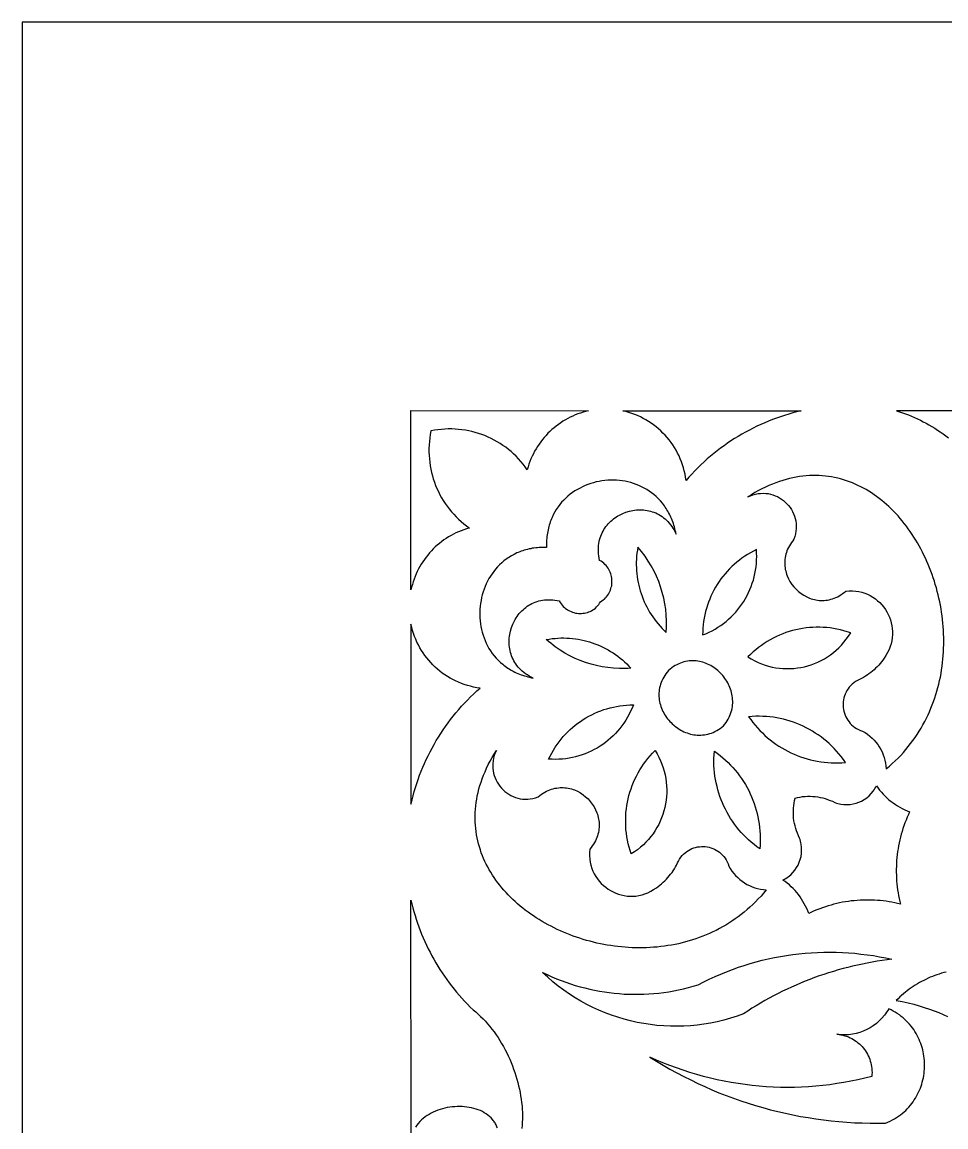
# Model space of a CAD drawing. Extents: x 599 to 929, y 27 to 457.
# Drawn here: x 599.4 to 694.5, y 343.7 to 457.4 of the extents above; entities that cross this region are included whole.
import ezdxf

# ---------------------------------------------------------------- set-up
doc = ezdxf.new("R2010")
doc.units = 0
doc.layers.add('LAYER_1', color=18, linetype='CONTINUOUS')

msp = doc.modelspace()

# ---------------------------------------------------------------- linework, layer by layer
at = {"layer": 'LAYER_1'}
for points in [[(599.39, 457.44), (599.39, 27.44), (929.39, 27.44), (929.39, 457.44)], [(641.48, 415.34), (641.41, 414.98), (641.36, 414.62), (641.31, 414.26), (641.29, 413.9), (641.27, 413.54), (641.27, 413.18), (641.28, 412.83), (641.31, 412.47), (641.35, 412.12), (641.4, 411.77), (641.46, 411.42), (641.54, 411.08), (641.62, 410.74), (641.72, 410.4), (641.83, 410.07), (641.96, 409.74), (642.09, 409.41), (642.24, 409.1), (642.4, 408.78), (642.57, 408.47), (642.75, 408.17), (642.94, 407.88), (643.14, 407.59), (643.36, 407.31), (643.58, 407.03), (643.82, 406.76), (644.06, 406.51), (644.32, 406.26), (644.58, 406.01), (644.86, 405.78), (645.14, 405.56), (645.44, 405.35), (645.15, 405.26), (644.87, 405.17), (644.59, 405.07), (644.32, 404.96), (644.05, 404.84), (643.79, 404.71), (643.54, 404.58), (643.29, 404.43), (643.05, 404.28), (642.81, 404.12), (642.58, 403.95), (642.35, 403.77), (642.13, 403.59), (641.92, 403.4), (641.72, 403.2), (641.52, 403), (641.33, 402.78), (641.14, 402.57), (640.97, 402.34), (640.8, 402.12), (640.64, 401.88), (640.48, 401.64), (640.34, 401.4), (640.2, 401.14), (640.07, 400.89), (639.95, 400.63), (639.84, 400.37), (639.74, 400.1), (639.65, 399.82), (639.56, 399.55), (639.49, 399.27), (639.42, 398.98), (639.39, 417.44), (657.7, 417.41), (657.42, 417.34), (657.14, 417.27), (656.87, 417.18), (656.6, 417.09), (656.33, 416.99), (656.07, 416.87), (655.81, 416.75), (655.56, 416.62), (655.31, 416.49), (655.06, 416.34), (654.83, 416.19), (654.59, 416.02), (654.37, 415.85), (654.15, 415.68), (653.93, 415.49), (653.72, 415.3), (653.52, 415.1), (653.32, 414.89), (653.13, 414.68), (652.95, 414.46), (652.78, 414.23), (652.61, 414), (652.45, 413.76), (652.3, 413.51), (652.15, 413.26), (652.02, 413), (651.89, 412.74), (651.77, 412.47), (651.66, 412.2), (651.56, 411.92), (651.47, 411.64), (651.39, 411.35), (651.18, 411.65), (650.96, 411.93), (650.73, 412.21), (650.49, 412.48), (650.24, 412.74), (649.98, 412.98), (649.72, 413.22), (649.45, 413.45), (649.17, 413.66), (648.88, 413.86), (648.59, 414.06), (648.29, 414.24), (647.98, 414.41), (647.67, 414.57), (647.35, 414.72), (647.03, 414.86), (646.71, 414.98), (646.38, 415.09), (646.04, 415.19), (645.7, 415.28), (645.36, 415.36), (645.02, 415.42), (644.67, 415.47), (644.32, 415.51), (643.97, 415.53), (643.62, 415.55), (643.26, 415.55), (642.9, 415.53), (642.55, 415.5), (642.19, 415.46), (641.83, 415.41)], [(679.58, 417.41), (679.15, 417.31), (678.73, 417.2), (678.3, 417.08), (677.88, 416.95), (677.47, 416.81), (677.05, 416.67), (676.64, 416.52), (676.23, 416.36), (675.83, 416.19), (675.43, 416.01), (675.03, 415.83), (674.64, 415.63), (674.25, 415.44), (673.86, 415.23), (673.48, 415.01), (673.1, 414.79), (672.73, 414.56), (672.36, 414.32), (672, 414.08), (671.64, 413.82), (671.28, 413.57), (670.94, 413.3), (670.59, 413.02), (670.25, 412.74), (669.92, 412.46), (669.59, 412.16), (669.27, 411.86), (668.95, 411.55), (668.64, 411.24), (668.33, 410.91), (668.03, 410.58), (667.74, 410.25), (667.69, 410.58), (667.63, 410.91), (667.55, 411.24), (667.47, 411.56), (667.37, 411.87), (667.26, 412.18), (667.14, 412.49), (667.01, 412.78), (666.86, 413.07), (666.71, 413.36), (666.55, 413.63), (666.37, 413.9), (666.19, 414.17), (666, 414.42), (665.79, 414.67), (665.58, 414.9), (665.36, 415.13), (665.14, 415.36), (664.9, 415.57), (664.66, 415.77), (664.4, 415.97), (664.15, 416.15), (663.88, 416.32), (663.61, 416.49), (663.33, 416.64), (663.04, 416.79), (662.75, 416.92), (662.46, 417.04), (662.15, 417.15), (661.85, 417.25), (661.53, 417.34), (661.22, 417.41)], [(674.1, 408.55), (674.36, 408.67), (674.62, 408.77), (674.89, 408.84), (675.15, 408.9), (675.41, 408.92), (675.67, 408.93), (675.93, 408.92), (676.18, 408.89), (676.43, 408.84), (676.67, 408.77), (676.9, 408.68), (677.13, 408.58), (677.35, 408.46), (677.56, 408.33), (677.76, 408.18), (677.95, 408.02), (678.12, 407.85), (678.29, 407.66), (678.44, 407.46), (678.58, 407.26), (678.7, 407.04), (678.81, 406.81), (678.9, 406.58), (678.97, 406.33), (679.03, 406.08), (679.07, 405.83), (679.08, 405.57), (679.08, 405.3), (679.05, 405.03), (679.01, 404.76), (678.94, 404.48), (678.84, 404.21), (678.71, 404.04), (678.58, 403.87), (678.47, 403.7), (678.37, 403.52), (678.27, 403.35), (678.19, 403.17), (678.12, 403), (678.06, 402.82), (678.01, 402.65), (677.97, 402.47), (677.93, 402.3), (677.91, 402.12), (677.9, 401.95), (677.89, 401.77), (677.89, 401.6), (677.91, 401.43), (677.93, 401.26), (677.95, 401.09), (677.99, 400.93), (678.03, 400.76), (678.08, 400.6), (678.14, 400.44), (678.27, 400.13), (678.43, 399.83), (678.62, 399.55), (678.83, 399.29), (679.06, 399.04), (679.3, 398.81), (679.57, 398.6), (679.85, 398.42), (680.15, 398.26), (680.45, 398.12), (680.61, 398.07), (680.77, 398.02), (680.94, 397.98), (681.1, 397.94), (681.27, 397.91), (681.44, 397.9), (681.61, 397.89), (681.78, 397.88), (681.95, 397.89), (682.12, 397.91), (682.3, 397.93), (682.47, 397.96), (682.64, 398.01), (682.82, 398.06), (682.99, 398.12), (683.16, 398.2), (683.34, 398.28), (683.51, 398.38), (683.68, 398.48), (683.85, 398.6), (684.02, 398.72), (684.18, 398.86), (684.53, 398.89), (684.87, 398.89), (685.2, 398.86), (685.52, 398.81), (685.83, 398.74), (686.14, 398.65), (686.42, 398.53), (686.7, 398.39), (686.97, 398.24), (687.22, 398.06), (687.45, 397.87), (687.68, 397.67), (687.88, 397.45), (688.08, 397.21), (688.25, 396.97), (688.41, 396.71), (688.55, 396.44), (688.67, 396.16), (688.77, 395.88), (688.86, 395.59), (688.92, 395.29), (688.96, 394.99), (688.99, 394.68), (688.99, 394.37), (688.96, 394.06), (688.92, 393.75), (688.85, 393.44), (688.75, 393.14), (688.63, 392.83), (688.48, 392.53), (688.31, 392.24), (688.11, 391.95), (687.98, 391.76), (687.85, 391.58), (687.71, 391.4), (687.56, 391.23), (687.41, 391.07), (687.25, 390.91), (687.08, 390.75), (686.92, 390.6), (686.74, 390.46), (686.56, 390.33), (686.38, 390.2), (686.19, 390.08), (686, 389.96), (685.8, 389.85), (685.6, 389.75), (685.39, 389.66), (685.19, 389.54), (685.01, 389.41), (684.84, 389.27), (684.68, 389.12), (684.54, 388.96), (684.41, 388.79), (684.3, 388.62), (684.2, 388.44), (684.12, 388.25), (684.05, 388.06), (683.99, 387.87), (683.95, 387.67), (683.92, 387.47), (683.91, 387.27), (683.91, 387.07), (683.92, 386.87), (683.95, 386.67), (683.99, 386.48), (684.04, 386.28), (684.11, 386.09), (684.19, 385.91), (684.28, 385.73), (684.39, 385.56), (684.51, 385.39), (684.64, 385.23), (684.78, 385.08), (684.94, 384.95), (685.11, 384.82), (685.29, 384.7), (685.48, 384.6), (685.69, 384.51), (685.91, 384.43), (686.17, 384.28), (686.42, 384.11), (686.65, 383.92), (686.88, 383.72), (687.09, 383.51), (687.28, 383.29), (687.46, 383.05), (687.62, 382.81), (687.77, 382.55), (687.91, 382.29), (688.02, 382.01), (688.12, 381.73), (688.21, 381.44), (688.27, 381.15), (688.31, 380.85), (688.34, 380.55), (688.66, 380.82), (688.96, 381.09), (689.26, 381.37), (689.55, 381.65), (689.83, 381.94), (690.1, 382.24), (690.36, 382.54), (690.61, 382.84), (690.85, 383.15), (691.09, 383.46), (691.31, 383.78), (691.53, 384.1), (691.73, 384.42), (691.93, 384.75), (692.12, 385.08), (692.3, 385.42), (692.47, 385.76), (692.64, 386.1), (692.79, 386.44), (692.94, 386.79), (693.08, 387.14), (693.21, 387.49), (693.34, 387.85), (693.45, 388.2), (693.56, 388.56), (693.66, 388.92), (693.75, 389.28), (693.83, 389.65), (693.91, 390.01), (693.98, 390.38), (694.04, 390.75), (694.09, 391.12), (694.14, 391.49), (694.18, 391.86), (694.21, 392.23), (694.23, 392.6), (694.25, 392.97), (694.26, 393.34), (694.26, 393.71), (694.26, 394.09), (694.24, 394.46), (694.23, 394.83), (694.2, 395.2), (694.17, 395.57), (694.13, 395.94), (694.09, 396.3), (694.03, 396.67), (693.98, 397.03), (693.91, 397.4), (693.84, 397.76), (693.76, 398.12), (693.68, 398.48), (693.59, 398.83), (693.5, 399.18), (693.39, 399.54), (693.29, 399.88), (693.17, 400.23), (693.05, 400.57), (692.93, 400.91), (692.8, 401.25), (692.66, 401.58), (692.52, 401.91), (692.37, 402.24), (692.22, 402.56), (692.06, 402.88), (691.9, 403.19), (691.73, 403.5), (691.55, 403.81), (691.38, 404.11), (691.19, 404.41), (691, 404.7), (690.81, 404.98), (690.61, 405.27), (690.41, 405.54), (690.2, 405.81), (689.99, 406.08), (689.77, 406.34), (689.55, 406.59), (689.32, 406.84), (689.09, 407.08), (688.85, 407.32), (688.61, 407.55), (688.37, 407.77), (688.12, 407.99), (687.87, 408.2), (687.61, 408.4), (687.35, 408.59), (687.09, 408.78), (686.82, 408.96), (686.55, 409.13), (686.27, 409.3), (686, 409.45), (685.71, 409.6), (685.43, 409.74), (685.14, 409.87), (684.85, 410), (684.55, 410.11), (684.25, 410.22), (683.95, 410.31), (683.64, 410.4), (683.34, 410.48), (683.02, 410.55), (682.71, 410.61), (682.39, 410.66), (682.07, 410.7), (681.75, 410.73), (681.42, 410.75), (681.1, 410.76), (680.77, 410.76), (680.43, 410.75), (680.1, 410.72), (679.76, 410.69), (679.42, 410.65), (679.08, 410.59), (678.73, 410.52), (678.39, 410.45), (678.04, 410.36), (677.69, 410.25), (677.34, 410.14), (676.98, 410.01), (676.63, 409.88), (676.27, 409.72), (675.91, 409.56), (675.55, 409.39), (675.19, 409.2), (674.83, 409), (674.46, 408.78)], [(658.93, 397.75), (659.07, 397.84), (659.21, 397.94), (659.33, 398.04), (659.45, 398.16), (659.56, 398.28), (659.66, 398.41), (659.75, 398.54), (659.82, 398.67), (659.89, 398.82), (659.95, 398.96), (660, 399.11), (660.04, 399.26), (660.08, 399.41), (660.1, 399.57), (660.11, 399.72), (660.11, 399.88), (660.1, 400.04), (660.09, 400.19), (660.06, 400.35), (660.03, 400.5), (659.98, 400.65), (659.92, 400.8), (659.86, 400.95), (659.79, 401.09), (659.7, 401.23), (659.61, 401.36), (659.5, 401.49), (659.39, 401.61), (659.27, 401.72), (659.13, 401.83), (658.99, 401.93), (658.84, 402.02), (658.79, 402.25), (658.75, 402.48), (658.73, 402.7), (658.71, 402.92), (658.71, 403.13), (658.71, 403.34), (658.73, 403.55), (658.76, 403.75), (658.79, 403.95), (658.84, 404.14), (658.89, 404.33), (658.95, 404.51), (659.02, 404.69), (659.1, 404.86), (659.19, 405.03), (659.28, 405.19), (659.38, 405.35), (659.49, 405.5), (659.6, 405.64), (659.73, 405.78), (659.85, 405.92), (659.98, 406.05), (660.12, 406.17), (660.26, 406.28), (660.41, 406.39), (660.56, 406.5), (660.72, 406.59), (660.88, 406.68), (661.21, 406.85), (661.55, 406.98), (661.9, 407.08), (662.08, 407.13), (662.26, 407.16), (662.44, 407.19), (662.63, 407.21), (662.81, 407.22), (662.99, 407.22), (663.18, 407.22), (663.36, 407.21), (663.54, 407.19), (663.72, 407.16), (663.9, 407.13), (664.08, 407.08), (664.26, 407.03), (664.43, 406.97), (664.61, 406.9), (664.78, 406.82), (664.94, 406.73), (665.11, 406.63), (665.27, 406.53), (665.42, 406.41), (665.58, 406.29), (665.72, 406.15), (665.87, 406.01), (666, 405.86), (666.14, 405.69), (666.26, 405.52), (666.38, 405.34), (666.5, 405.15), (666.61, 404.94), (666.71, 404.73), (666.67, 404.92), (666.63, 405.11), (666.58, 405.29), (666.53, 405.47), (666.48, 405.65), (666.43, 405.83), (666.37, 406), (666.3, 406.16), (666.24, 406.33), (666.17, 406.48), (666.09, 406.64), (666.02, 406.79), (665.94, 406.94), (665.86, 407.09), (665.77, 407.23), (665.68, 407.37), (665.59, 407.51), (665.5, 407.64), (665.4, 407.77), (665.3, 407.9), (665.1, 408.14), (664.89, 408.37), (664.66, 408.58), (664.43, 408.79), (664.19, 408.97), (663.94, 409.15), (663.69, 409.31), (663.43, 409.46), (663.16, 409.6), (662.89, 409.72), (662.61, 409.84), (662.33, 409.94), (662.04, 410.02), (661.75, 410.09), (661.46, 410.16), (661.16, 410.2), (660.87, 410.24), (660.57, 410.26), (660.27, 410.28), (659.97, 410.27), (659.67, 410.26), (659.37, 410.24), (659.08, 410.2), (658.78, 410.15), (658.49, 410.09), (658.2, 410.01), (657.92, 409.93), (657.63, 409.83), (657.36, 409.72), (657.08, 409.6), (656.82, 409.47), (656.55, 409.33), (656.3, 409.17), (656.05, 409), (655.81, 408.83), (655.58, 408.64), (655.35, 408.44), (655.14, 408.22), (654.93, 408), (654.74, 407.77), (654.56, 407.52), (654.38, 407.26), (654.22, 407), (654.07, 406.72), (653.94, 406.43), (653.87, 406.28), (653.81, 406.13), (653.76, 405.98), (653.7, 405.82), (653.65, 405.66), (653.61, 405.5), (653.57, 405.33), (653.53, 405.17), (653.49, 405), (653.46, 404.82), (653.44, 404.65), (653.41, 404.47), (653.4, 404.29), (653.38, 404.11), (653.37, 403.92), (653.37, 403.74), (653.36, 403.54), (653.37, 403.35), (653.18, 403.35), (652.99, 403.35), (652.8, 403.35), (652.62, 403.34), (652.44, 403.32), (652.26, 403.3), (652.08, 403.28), (651.91, 403.26), (651.74, 403.22), (651.57, 403.19), (651.4, 403.15), (651.24, 403.11), (651.08, 403.06), (650.92, 403.01), (650.76, 402.96), (650.61, 402.9), (650.46, 402.84), (650.31, 402.78), (650.03, 402.64), (649.75, 402.49), (649.49, 402.33), (649.23, 402.15), (648.99, 401.97), (648.76, 401.77), (648.54, 401.57), (648.32, 401.35), (648.13, 401.12), (647.94, 400.89), (647.76, 400.65), (647.6, 400.4), (647.44, 400.14), (647.3, 399.88), (647.17, 399.61), (647.05, 399.33), (646.94, 399.05), (646.84, 398.77), (646.76, 398.48), (646.69, 398.19), (646.63, 397.89), (646.58, 397.59), (646.54, 397.3), (646.51, 396.99), (646.5, 396.69), (646.5, 396.39), (646.51, 396.09), (646.54, 395.79), (646.57, 395.49), (646.62, 395.2), (646.68, 394.9), (646.75, 394.61), (646.84, 394.32), (646.94, 394.04), (647.05, 393.76), (647.17, 393.48), (647.31, 393.21), (647.45, 392.95), (647.62, 392.69), (647.79, 392.44), (647.98, 392.2), (648.18, 391.96), (648.39, 391.74), (648.62, 391.52), (648.86, 391.32), (648.98, 391.22), (649.11, 391.12), (649.24, 391.03), (649.38, 390.93), (649.52, 390.85), (649.66, 390.76), (649.8, 390.68), (649.95, 390.6), (650.1, 390.52), (650.26, 390.45), (650.42, 390.38), (650.58, 390.31), (650.75, 390.25), (650.91, 390.19), (651.09, 390.13), (651.26, 390.08), (651.44, 390.03), (651.62, 389.98), (651.81, 389.94), (652, 389.9), (651.79, 390), (651.59, 390.11), (651.4, 390.23), (651.22, 390.35), (651.04, 390.48), (650.88, 390.61), (650.73, 390.75), (650.59, 390.89), (650.46, 391.04), (650.33, 391.2), (650.22, 391.35), (650.11, 391.52), (650.02, 391.68), (649.93, 391.85), (649.85, 392.02), (649.78, 392.19), (649.72, 392.37), (649.67, 392.55), (649.63, 392.73), (649.59, 392.91), (649.56, 393.09), (649.54, 393.28), (649.53, 393.46), (649.53, 393.65), (649.53, 393.83), (649.54, 394.02), (649.56, 394.2), (649.59, 394.38), (649.67, 394.74), (649.77, 395.1), (649.9, 395.44), (650.06, 395.78), (650.15, 395.94), (650.25, 396.1), (650.35, 396.25), (650.46, 396.4), (650.57, 396.54), (650.7, 396.68), (650.82, 396.81), (650.96, 396.94), (651.09, 397.06), (651.24, 397.18), (651.39, 397.29), (651.54, 397.39), (651.7, 397.48), (651.87, 397.57), (652.04, 397.65), (652.22, 397.72), (652.4, 397.78), (652.58, 397.84), (652.78, 397.88), (652.97, 397.92), (653.17, 397.95), (653.37, 397.96), (653.58, 397.97), (653.8, 397.96), (654.01, 397.95), (654.23, 397.92), (654.46, 397.89), (654.69, 397.84), (654.78, 397.68), (654.88, 397.54), (654.99, 397.4), (655.1, 397.28), (655.22, 397.17), (655.34, 397.06), (655.48, 396.97), (655.61, 396.88), (655.75, 396.81), (655.9, 396.74), (656.04, 396.68), (656.19, 396.64), (656.35, 396.6), (656.5, 396.58), (656.65, 396.56), (656.81, 396.55), (656.97, 396.55), (657.12, 396.57), (657.27, 396.59), (657.43, 396.62), (657.58, 396.66), (657.72, 396.71), (657.87, 396.77), (658.01, 396.84), (658.14, 396.92), (658.27, 397.01), (658.4, 397.11), (658.52, 397.22), (658.63, 397.34), (658.74, 397.46), (658.84, 397.6)], [(662.77, 403.38), (662.72, 403.07), (662.68, 402.77), (662.65, 402.46), (662.63, 402.16), (662.61, 401.85), (662.61, 401.55), (662.62, 401.25), (662.63, 400.95), (662.66, 400.65), (662.7, 400.35), (662.74, 400.05), (662.8, 399.75), (662.86, 399.46), (662.93, 399.17), (663.01, 398.88), (663.1, 398.6), (663.2, 398.32), (663.31, 398.04), (663.43, 397.76), (663.55, 397.49), (663.68, 397.22), (663.83, 396.96), (663.98, 396.7), (664.14, 396.44), (664.3, 396.19), (664.48, 395.95), (664.66, 395.71), (664.86, 395.47), (665.06, 395.24), (665.26, 395.02), (665.48, 394.8), (665.7, 394.59), (665.73, 395.19), (665.73, 395.79), (665.7, 396.38), (665.64, 396.98), (665.55, 397.56), (665.44, 398.14), (665.29, 398.72), (665.12, 399.28), (664.92, 399.84), (664.69, 400.38), (664.44, 400.92), (664.16, 401.44), (663.85, 401.94), (663.52, 402.44), (663.16, 402.92), (662.97, 403.15)], [(674.98, 403.13), (674.67, 402.97), (674.36, 402.81), (674.07, 402.63), (673.78, 402.45), (673.49, 402.25), (673.22, 402.05), (672.95, 401.83), (672.69, 401.61), (672.44, 401.38), (672.2, 401.14), (671.97, 400.89), (671.75, 400.64), (671.53, 400.37), (671.33, 400.11), (671.13, 399.83), (670.95, 399.55), (670.77, 399.26), (670.6, 398.96), (670.45, 398.66), (670.3, 398.35), (670.17, 398.04), (670.05, 397.72), (669.93, 397.4), (669.83, 397.08), (669.74, 396.74), (669.66, 396.41), (669.6, 396.07), (669.54, 395.73), (669.5, 395.39), (669.47, 395.04), (669.45, 394.69), (669.44, 394.34), (669.77, 394.47), (670.1, 394.62), (670.41, 394.78), (670.72, 394.95), (671.02, 395.13), (671.31, 395.32), (671.59, 395.53), (671.86, 395.74), (672.12, 395.97), (672.38, 396.2), (672.62, 396.45), (672.85, 396.7), (673.07, 396.96), (673.28, 397.23), (673.48, 397.51), (673.67, 397.8), (673.85, 398.09), (674.01, 398.39), (674.17, 398.7), (674.31, 399.01), (674.44, 399.33), (674.55, 399.66), (674.66, 399.99), (674.75, 400.32), (674.83, 400.66), (674.89, 401.01), (674.94, 401.35), (674.98, 401.7), (675, 402.06), (675.01, 402.41), (675, 402.77)], [(639.42, 376.92), (639.53, 377.35), (639.64, 377.78), (639.75, 378.21), (639.88, 378.63), (640.02, 379.06), (640.16, 379.47), (640.31, 379.89), (640.47, 380.3), (640.64, 380.71), (640.81, 381.11), (640.99, 381.51), (641.18, 381.91), (641.38, 382.3), (641.59, 382.69), (641.8, 383.07), (642.02, 383.46), (642.25, 383.83), (642.49, 384.2), (642.73, 384.57), (642.98, 384.93), (643.24, 385.29), (643.5, 385.64), (643.77, 385.99), (644.05, 386.33), (644.34, 386.66), (644.63, 387), (644.93, 387.32), (645.24, 387.64), (645.55, 387.96), (645.87, 388.26), (646.19, 388.57), (646.53, 388.86), (646.19, 388.91), (645.87, 388.97), (645.54, 389.05), (645.23, 389.14), (644.91, 389.23), (644.61, 389.35), (644.31, 389.47), (644.01, 389.6), (643.73, 389.74), (643.44, 389.9), (643.17, 390.06), (642.9, 390.24), (642.64, 390.42), (642.39, 390.62), (642.15, 390.82), (641.91, 391.04), (641.68, 391.26), (641.46, 391.49), (641.25, 391.73), (641.05, 391.97), (640.86, 392.22), (640.67, 392.49), (640.5, 392.75), (640.34, 393.03), (640.19, 393.31), (640.04, 393.6), (639.91, 393.89), (639.79, 394.19), (639.68, 394.49), (639.58, 394.8), (639.5, 395.12), (639.42, 395.44)], [(674.11, 392.08), (674.45, 391.87), (674.8, 391.68), (675.15, 391.52), (675.5, 391.37), (675.87, 391.24), (676.23, 391.13), (676.6, 391.04), (676.97, 390.97), (677.34, 390.92), (677.71, 390.89), (678.08, 390.87), (678.45, 390.88), (678.82, 390.9), (679.19, 390.94), (679.55, 391), (679.91, 391.07), (680.27, 391.17), (680.62, 391.28), (680.97, 391.4), (681.31, 391.55), (681.64, 391.71), (681.97, 391.89), (682.29, 392.08), (682.6, 392.29), (682.9, 392.52), (683.19, 392.76), (683.47, 393.02), (683.74, 393.3), (683.99, 393.59), (684.23, 393.9), (684.46, 394.22), (684.68, 394.55), (684.33, 394.67), (683.98, 394.78), (683.63, 394.87), (683.27, 394.94), (682.92, 395.01), (682.56, 395.06), (682.21, 395.1), (681.85, 395.12), (681.49, 395.14), (681.14, 395.14), (680.78, 395.12), (680.43, 395.1), (680.08, 395.06), (679.73, 395.01), (679.38, 394.95), (679.04, 394.87), (678.69, 394.79), (678.35, 394.69), (678.02, 394.58), (677.68, 394.45), (677.36, 394.32), (677.03, 394.17), (676.71, 394.01), (676.4, 393.84), (676.09, 393.66), (675.79, 393.47), (675.49, 393.27), (675.2, 393.05), (674.92, 392.82), (674.64, 392.59), (674.37, 392.34)], [(653.34, 393.87), (653.65, 393.92), (653.95, 393.96), (654.25, 393.99), (654.55, 394.02), (654.85, 394.03), (655.15, 394.03), (655.45, 394.02), (655.75, 394.01), (656.05, 393.98), (656.35, 393.95), (656.64, 393.9), (656.94, 393.85), (657.23, 393.78), (657.51, 393.71), (657.8, 393.63), (658.08, 393.54), (658.36, 393.44), (658.64, 393.33), (658.91, 393.21), (659.18, 393.08), (659.45, 392.95), (659.71, 392.81), (659.97, 392.65), (660.22, 392.49), (660.47, 392.32), (660.71, 392.15), (660.95, 391.96), (661.18, 391.77), (661.41, 391.57), (661.63, 391.36), (661.85, 391.14), (662.06, 390.91), (661.76, 390.9), (661.46, 390.88), (661.17, 390.88), (660.87, 390.89), (660.28, 390.92), (659.69, 390.98), (659.11, 391.06), (658.53, 391.18), (657.97, 391.33), (657.4, 391.5), (656.85, 391.71), (656.31, 391.93), (655.78, 392.19), (655.27, 392.47), (654.76, 392.78), (654.27, 393.12), (654.04, 393.3), (653.8, 393.48), (653.57, 393.67)], [(671.6, 384.97), (671.73, 385.15), (671.86, 385.33), (671.98, 385.5), (672.08, 385.68), (672.17, 385.86), (672.25, 386.05), (672.32, 386.23), (672.38, 386.41), (672.43, 386.6), (672.47, 386.78), (672.5, 386.97), (672.52, 387.15), (672.54, 387.33), (672.54, 387.52), (672.53, 387.7), (672.51, 387.88), (672.49, 388.06), (672.46, 388.24), (672.42, 388.41), (672.37, 388.59), (672.31, 388.76), (672.25, 388.93), (672.18, 389.09), (672.1, 389.25), (672.02, 389.41), (671.93, 389.57), (671.83, 389.72), (671.73, 389.87), (671.62, 390.02), (671.51, 390.16), (671.39, 390.29), (671.27, 390.42), (671.14, 390.55), (671, 390.67), (670.86, 390.78), (670.72, 390.89), (670.58, 391), (670.43, 391.09), (670.27, 391.18), (670.12, 391.27), (669.95, 391.34), (669.79, 391.41), (669.63, 391.47), (669.46, 391.53), (669.29, 391.58), (669.12, 391.61), (668.94, 391.65), (668.77, 391.67), (668.59, 391.68), (668.41, 391.69), (668.23, 391.68), (668.05, 391.67), (667.87, 391.64), (667.69, 391.61), (667.51, 391.57), (667.34, 391.51), (667.16, 391.45), (666.98, 391.37), (666.8, 391.28), (666.62, 391.19), (666.45, 391.08), (666.28, 390.96), (666.11, 390.82), (665.94, 390.68), (665.79, 390.51), (665.66, 390.34), (665.54, 390.16), (665.43, 389.99), (665.34, 389.81), (665.25, 389.63), (665.18, 389.45), (665.11, 389.27), (665.06, 389.09), (665.01, 388.91), (664.98, 388.73), (664.96, 388.54), (664.94, 388.36), (664.94, 388.18), (664.94, 388), (664.96, 387.83), (664.98, 387.65), (665.01, 387.47), (665.05, 387.3), (665.09, 387.13), (665.15, 386.96), (665.21, 386.79), (665.28, 386.63), (665.36, 386.47), (665.44, 386.31), (665.53, 386.15), (665.62, 386), (665.73, 385.85), (665.83, 385.71), (665.95, 385.57), (666.07, 385.44), (666.19, 385.31), (666.32, 385.18), (666.46, 385.06), (666.59, 384.95), (666.74, 384.84), (666.88, 384.73), (667.04, 384.64), (667.19, 384.55), (667.35, 384.46), (667.51, 384.38), (667.68, 384.31), (667.84, 384.25), (668.01, 384.19), (668.19, 384.14), (668.36, 384.1), (668.54, 384.07), (668.71, 384.05), (668.89, 384.03), (669.07, 384.02), (669.25, 384.03), (669.44, 384.04), (669.62, 384.06), (669.8, 384.09), (669.98, 384.13), (670.17, 384.18), (670.35, 384.24), (670.53, 384.31), (670.71, 384.39), (670.89, 384.49), (671.07, 384.59), (671.25, 384.71), (671.42, 384.83)], [(653.59, 381.56), (653.74, 381.87), (653.91, 382.18), (654.08, 382.48), (654.27, 382.78), (654.46, 383.06), (654.66, 383.34), (654.87, 383.61), (655.1, 383.87), (655.32, 384.12), (655.56, 384.36), (655.81, 384.6), (656.06, 384.82), (656.32, 385.04), (656.59, 385.25), (656.86, 385.44), (657.14, 385.63), (657.43, 385.81), (657.72, 385.97), (658.02, 386.13), (658.33, 386.28), (658.64, 386.41), (658.95, 386.54), (659.27, 386.65), (659.59, 386.75), (659.92, 386.84), (660.25, 386.92), (660.59, 386.99), (660.93, 387.05), (661.27, 387.09), (661.61, 387.12), (661.96, 387.14), (662.31, 387.15), (662.18, 386.81), (662.03, 386.48), (661.87, 386.17), (661.7, 385.86), (661.52, 385.55), (661.33, 385.26), (661.13, 384.98), (660.91, 384.71), (660.69, 384.44), (660.46, 384.19), (660.22, 383.94), (659.96, 383.71), (659.7, 383.49), (659.44, 383.27), (659.16, 383.07), (658.88, 382.88), (658.58, 382.7), (658.29, 382.54), (657.98, 382.38), (657.67, 382.24), (657.35, 382.11), (657.03, 381.99), (656.7, 381.89), (656.37, 381.79), (656.04, 381.72), (655.7, 381.65), (655.35, 381.6), (655, 381.56), (654.65, 381.54), (654.3, 381.53), (653.95, 381.54)], [(674.17, 385.92), (674.39, 385.62), (674.61, 385.33), (674.84, 385.04), (675.08, 384.77), (675.33, 384.5), (675.59, 384.25), (675.85, 384), (676.12, 383.76), (676.4, 383.53), (676.69, 383.31), (676.98, 383.1), (677.28, 382.9), (677.58, 382.72), (677.89, 382.54), (678.2, 382.37), (678.53, 382.21), (678.85, 382.06), (679.18, 381.93), (679.51, 381.8), (679.85, 381.69), (680.2, 381.58), (680.54, 381.49), (680.89, 381.41), (681.24, 381.34), (681.6, 381.28), (681.96, 381.24), (682.32, 381.2), (682.68, 381.18), (683.04, 381.17), (683.41, 381.17), (683.77, 381.19), (684.14, 381.21), (683.93, 381.52), (683.7, 381.81), (683.47, 382.1), (683.23, 382.37), (682.99, 382.64), (682.73, 382.9), (682.47, 383.15), (682.2, 383.39), (681.92, 383.62), (681.63, 383.84), (681.34, 384.05), (681.04, 384.24), (680.74, 384.43), (680.43, 384.61), (680.11, 384.78), (679.79, 384.94), (679.47, 385.09), (679.14, 385.22), (678.8, 385.35), (678.46, 385.46), (678.12, 385.57), (677.78, 385.66), (677.43, 385.74), (677.07, 385.81), (676.72, 385.86), (676.36, 385.91), (676, 385.94), (675.64, 385.96), (675.27, 385.97), (674.91, 385.97), (674.54, 385.95)], [(648.21, 382.45), (648.09, 382.19), (647.99, 381.92), (647.92, 381.65), (647.87, 381.39), (647.84, 381.12), (647.83, 380.86), (647.84, 380.6), (647.88, 380.35), (647.93, 380.1), (647.99, 379.86), (648.08, 379.62), (648.18, 379.39), (648.3, 379.17), (648.43, 378.96), (648.58, 378.76), (648.74, 378.57), (648.91, 378.39), (649.09, 378.23), (649.29, 378.07), (649.5, 377.93), (649.71, 377.81), (649.94, 377.7), (650.17, 377.61), (650.41, 377.54), (650.66, 377.48), (650.91, 377.44), (651.17, 377.43), (651.44, 377.43), (651.7, 377.45), (651.97, 377.5), (652.25, 377.57), (652.52, 377.67), (652.69, 377.8), (652.86, 377.93), (653.03, 378.04), (653.2, 378.15), (653.37, 378.24), (653.54, 378.32), (653.72, 378.4), (653.89, 378.46), (654.07, 378.51), (654.24, 378.55), (654.42, 378.58), (654.59, 378.61), (654.76, 378.62), (654.93, 378.63), (655.1, 378.62), (655.27, 378.61), (655.44, 378.59), (655.61, 378.56), (655.77, 378.53), (655.94, 378.49), (656.1, 378.43), (656.25, 378.38), (656.56, 378.24), (656.86, 378.08), (657.14, 377.89), (657.4, 377.68), (657.65, 377.45), (657.87, 377.2), (658.08, 376.93), (658.26, 376.65), (658.42, 376.35), (658.55, 376.04), (658.61, 375.88), (658.66, 375.72), (658.7, 375.56), (658.73, 375.39), (658.76, 375.22), (658.78, 375.05), (658.79, 374.88), (658.79, 374.71), (658.78, 374.54), (658.77, 374.36), (658.74, 374.19), (658.71, 374.01), (658.67, 373.83), (658.62, 373.66), (658.55, 373.48), (658.48, 373.31), (658.4, 373.14), (658.3, 372.96), (658.2, 372.79), (658.08, 372.62), (657.96, 372.45), (657.82, 372.28), (657.79, 371.93), (657.79, 371.59), (657.82, 371.26), (657.87, 370.93), (657.94, 370.62), (658.03, 370.31), (658.15, 370.02), (658.29, 369.74), (658.44, 369.48), (658.61, 369.22), (658.8, 368.99), (659.01, 368.76), (659.22, 368.55), (659.46, 368.36), (659.7, 368.18), (659.96, 368.02), (660.22, 367.88), (660.5, 367.76), (660.78, 367.65), (661.07, 367.57), (661.36, 367.51), (661.66, 367.46), (661.97, 367.44), (662.27, 367.44), (662.58, 367.46), (662.89, 367.51), (663.2, 367.58), (663.5, 367.68), (663.8, 367.8), (664.1, 367.95), (664.39, 368.12), (664.68, 368.32), (664.87, 368.45), (665.05, 368.59), (665.22, 368.73), (665.39, 368.88), (665.55, 369.03), (665.71, 369.19), (665.86, 369.36), (666.01, 369.53), (666.15, 369.7), (666.29, 369.88), (666.41, 370.07), (666.53, 370.26), (666.65, 370.45), (666.76, 370.65), (666.86, 370.86), (666.95, 371.06), (667.07, 371.27), (667.2, 371.45), (667.34, 371.62), (667.48, 371.78), (667.64, 371.92), (667.81, 372.05), (667.98, 372.16), (668.16, 372.26), (668.34, 372.35), (668.53, 372.42), (668.72, 372.47), (668.92, 372.52), (669.12, 372.54), (669.32, 372.56), (669.52, 372.56), (669.71, 372.55), (669.91, 372.52), (670.11, 372.48), (670.3, 372.42), (670.49, 372.36), (670.67, 372.28), (670.85, 372.18), (671.02, 372.08), (671.18, 371.96), (671.34, 371.82), (671.49, 371.68), (671.62, 371.52), (671.75, 371.35), (671.86, 371.17), (671.97, 370.97), (672.06, 370.76), (672.13, 370.54), (672.29, 370.28), (672.46, 370.03), (672.64, 369.79), (672.84, 369.57), (673.05, 369.36), (673.27, 369.16), (673.5, 368.98), (673.74, 368.81), (674, 368.66), (674.26, 368.53), (674.53, 368.41), (674.81, 368.31), (675.1, 368.23), (675.39, 368.16), (675.69, 368.12), (675.99, 368.09), (675.72, 367.77), (675.45, 367.46), (675.17, 367.16), (674.89, 366.87), (674.6, 366.59), (674.31, 366.32), (674.01, 366.06), (673.71, 365.8), (673.41, 365.56), (673.1, 365.32), (672.78, 365.1), (672.46, 364.88), (672.14, 364.67), (671.82, 364.47), (671.49, 364.28), (671.16, 364.1), (670.82, 363.92), (670.48, 363.76), (670.14, 363.6), (669.8, 363.45), (669.45, 363.31), (669.1, 363.18), (668.75, 363.05), (668.39, 362.94), (668.04, 362.83), (667.68, 362.73), (667.32, 362.64), (666.96, 362.55), (666.6, 362.48), (666.23, 362.41), (665.87, 362.35), (665.5, 362.29), (665.14, 362.25), (664.77, 362.21), (664.4, 362.18), (664.03, 362.15), (663.66, 362.14), (663.29, 362.13), (662.93, 362.12), (662.56, 362.13), (662.19, 362.14), (661.82, 362.16), (661.45, 362.18), (661.09, 362.22), (660.72, 362.25), (660.36, 362.3), (660, 362.35), (659.63, 362.41), (659.27, 362.47), (658.92, 362.55), (658.56, 362.62), (658.2, 362.71), (657.85, 362.8), (657.5, 362.89), (657.15, 363), (656.81, 363.11), (656.46, 363.22), (656.12, 363.34), (655.79, 363.47), (655.45, 363.6), (655.12, 363.73), (654.8, 363.88), (654.47, 364.03), (654.15, 364.18), (653.84, 364.34), (653.53, 364.5), (653.22, 364.68), (652.91, 364.85), (652.62, 365.03), (652.32, 365.22), (652.03, 365.41), (651.75, 365.6), (651.47, 365.8), (651.19, 366.01), (650.93, 366.22), (650.66, 366.43), (650.4, 366.65), (650.15, 366.88), (649.91, 367.11), (649.67, 367.34), (649.43, 367.58), (649.21, 367.82), (648.98, 368.06), (648.77, 368.31), (648.56, 368.57), (648.36, 368.82), (648.17, 369.09), (647.98, 369.35), (647.81, 369.62), (647.63, 369.9), (647.47, 370.17), (647.32, 370.45), (647.17, 370.74), (647.03, 371.03), (646.9, 371.32), (646.78, 371.61), (646.66, 371.91), (646.56, 372.21), (646.46, 372.52), (646.37, 372.83), (646.3, 373.14), (646.23, 373.45), (646.17, 373.77), (646.12, 374.09), (646.08, 374.41), (646.05, 374.74), (646.03, 375.06), (646.02, 375.39), (646.02, 375.73), (646.03, 376.06), (646.06, 376.4), (646.09, 376.74), (646.13, 377.08), (646.19, 377.43), (646.25, 377.78), (646.33, 378.13), (646.42, 378.48), (646.52, 378.83), (646.64, 379.18), (646.76, 379.54), (646.9, 379.9), (647.05, 380.26), (647.21, 380.62), (647.38, 380.99), (647.57, 381.35), (647.77, 381.72), (647.98, 382.08)], [(664.55, 382.44), (664.75, 382.09), (664.94, 381.75), (665.11, 381.39), (665.25, 381.03), (665.38, 380.67), (665.49, 380.3), (665.58, 379.93), (665.65, 379.56), (665.7, 379.19), (665.73, 378.81), (665.74, 378.44), (665.74, 378.06), (665.72, 377.69), (665.68, 377.32), (665.62, 376.95), (665.55, 376.59), (665.45, 376.23), (665.35, 375.87), (665.22, 375.52), (665.08, 375.18), (664.92, 374.84), (664.74, 374.51), (664.55, 374.19), (664.34, 373.88), (664.11, 373.58), (663.87, 373.28), (663.61, 373), (663.34, 372.73), (663.05, 372.48), (662.75, 372.23), (662.43, 372), (662.09, 371.79), (661.98, 372.14), (661.87, 372.49), (661.78, 372.84), (661.71, 373.2), (661.64, 373.56), (661.59, 373.92), (661.55, 374.28), (661.53, 374.63), (661.52, 374.99), (661.52, 375.35), (661.53, 375.71), (661.55, 376.07), (661.59, 376.42), (661.64, 376.77), (661.7, 377.12), (661.78, 377.47), (661.86, 377.82), (661.96, 378.16), (662.07, 378.5), (662.19, 378.84), (662.33, 379.17), (662.47, 379.49), (662.63, 379.81), (662.8, 380.13), (662.98, 380.44), (663.17, 380.75), (663.37, 381.05), (663.58, 381.34), (663.81, 381.62), (664.04, 381.9), (664.29, 382.17)], [(670.65, 382.37), (670.95, 382.16), (671.24, 381.93), (671.53, 381.7), (671.8, 381.46), (672.06, 381.21), (672.32, 380.95), (672.56, 380.68), (672.8, 380.41), (673.03, 380.13), (673.24, 379.84), (673.45, 379.55), (673.65, 379.25), (673.84, 378.94), (674.01, 378.63), (674.18, 378.31), (674.34, 377.99), (674.48, 377.66), (674.62, 377.33), (674.74, 376.99), (674.86, 376.65), (674.96, 376.3), (675.05, 375.95), (675.13, 375.6), (675.2, 375.25), (675.26, 374.89), (675.3, 374.53), (675.34, 374.17), (675.36, 373.8), (675.37, 373.43), (675.37, 373.07), (675.35, 372.7), (675.32, 372.33), (675.02, 372.54), (674.73, 372.77), (674.45, 373), (674.17, 373.24), (673.91, 373.49), (673.65, 373.75), (673.41, 374.01), (673.17, 374.29), (672.94, 374.57), (672.72, 374.85), (672.52, 375.15), (672.32, 375.45), (672.13, 375.76), (671.95, 376.07), (671.79, 376.39), (671.63, 376.71), (671.48, 377.04), (671.35, 377.37), (671.22, 377.71), (671.11, 378.05), (671.01, 378.39), (670.92, 378.74), (670.84, 379.1), (670.77, 379.45), (670.71, 379.81), (670.67, 380.17), (670.63, 380.53), (670.61, 380.9), (670.61, 381.27), (670.61, 381.63), (670.62, 382)], [(689.8, 366.62), (689.51, 366.69), (689.22, 366.76), (688.92, 366.82), (688.63, 366.87), (688.33, 366.92), (688.03, 366.95), (687.73, 366.99), (687.44, 367.01), (687.14, 367.03), (686.84, 367.05), (686.54, 367.05), (686.24, 367.05), (685.94, 367.04), (685.64, 367.03), (685.34, 367.01), (685.04, 366.98), (684.74, 366.95), (684.44, 366.91), (684.14, 366.86), (683.84, 366.81), (683.54, 366.75), (683.25, 366.69), (682.95, 366.61), (682.66, 366.53), (682.36, 366.45), (682.07, 366.36), (681.78, 366.26), (681.49, 366.15), (681.21, 366.04), (680.92, 365.92), (680.64, 365.79), (680.36, 365.66), (680.26, 365.92), (680.15, 366.18), (680.03, 366.43), (679.9, 366.67), (679.77, 366.91), (679.62, 367.15), (679.47, 367.37), (679.3, 367.6), (679.13, 367.81), (678.95, 368.02), (678.76, 368.22), (678.57, 368.41), (678.37, 368.6), (678.15, 368.77), (677.94, 368.94), (677.71, 369.1), (677.86, 369.18), (678, 369.26), (678.13, 369.35), (678.26, 369.45), (678.51, 369.65), (678.73, 369.88), (678.93, 370.12), (679.11, 370.38), (679.26, 370.65), (679.39, 370.93), (679.49, 371.23), (679.57, 371.53), (679.61, 371.84), (679.63, 372.16), (679.63, 372.47), (679.59, 372.79), (679.56, 372.95), (679.52, 373.11), (679.47, 373.27), (679.42, 373.43), (679.3, 373.67), (679.19, 373.92), (679.1, 374.17), (679.02, 374.42), (678.95, 374.68), (678.89, 374.94), (678.84, 375.2), (678.81, 375.46), (678.79, 375.72), (678.78, 375.99), (678.78, 376.25), (678.79, 376.51), (678.82, 376.77), (678.86, 377.03), (678.9, 377.29), (678.97, 377.54), (679.22, 377.6), (679.47, 377.65), (679.73, 377.69), (679.99, 377.72), (680.25, 377.73), (680.51, 377.73), (680.77, 377.72), (681.03, 377.7), (681.29, 377.67), (681.55, 377.62), (681.81, 377.56), (682.06, 377.49), (682.31, 377.41), (682.56, 377.31), (682.81, 377.21), (683.05, 377.09), (683.21, 377.03), (683.36, 376.99), (683.52, 376.95), (683.68, 376.92), (683.99, 376.88), (684.31, 376.87), (684.62, 376.89), (684.93, 376.94), (685.23, 377.01), (685.52, 377.12), (685.8, 377.24), (686.07, 377.4), (686.33, 377.58), (686.57, 377.78), (686.79, 378), (687, 378.25), (687.09, 378.38), (687.18, 378.52), (687.26, 378.66), (687.34, 378.81), (687.5, 378.58), (687.66, 378.36), (687.84, 378.15), (688.02, 377.94), (688.22, 377.75), (688.41, 377.56), (688.62, 377.37), (688.83, 377.2), (689.05, 377.04), (689.28, 376.88), (689.51, 376.73), (689.75, 376.6), (689.99, 376.47), (690.24, 376.35), (690.49, 376.24), (690.75, 376.14), (690.62, 375.86), (690.49, 375.57), (690.38, 375.28), (690.27, 374.99), (690.16, 374.7), (690.06, 374.41), (689.97, 374.12), (689.89, 373.82), (689.81, 373.52), (689.73, 373.23), (689.67, 372.93), (689.61, 372.63), (689.56, 372.33), (689.51, 372.03), (689.47, 371.73), (689.44, 371.42), (689.41, 371.12), (689.39, 370.82), (689.38, 370.52), (689.37, 370.21), (689.37, 369.91), (689.38, 369.61), (689.39, 369.31), (689.41, 369), (689.44, 368.7), (689.47, 368.4), (689.51, 368.1), (689.55, 367.8), (689.6, 367.51), (689.66, 367.21), (689.73, 366.91)], [(652.97, 359.59), (653.44, 359.37), (653.91, 359.15), (654.39, 358.95), (654.87, 358.76), (655.35, 358.58), (655.84, 358.41), (656.33, 358.26), (656.82, 358.12), (657.32, 357.99), (657.82, 357.87), (658.32, 357.76), (658.82, 357.67), (659.33, 357.58), (659.83, 357.51), (660.34, 357.46), (660.85, 357.41), (661.36, 357.37), (661.87, 357.35), (662.38, 357.34), (662.89, 357.34), (663.4, 357.36), (663.91, 357.38), (664.43, 357.42), (664.94, 357.47), (665.45, 357.54), (665.95, 357.61), (666.46, 357.7), (666.97, 357.8), (667.47, 357.91), (667.97, 358.03), (668.47, 358.17), (668.97, 358.32), (669.55, 358.62), (670.13, 358.9), (670.72, 359.17), (671.31, 359.43), (671.91, 359.67), (672.51, 359.9), (673.12, 360.12), (673.73, 360.32), (674.34, 360.51), (674.96, 360.68), (675.58, 360.84), (676.2, 360.99), (676.83, 361.12), (677.45, 361.24), (678.08, 361.34), (678.72, 361.43), (679.35, 361.51), (679.99, 361.57), (680.62, 361.62), (681.26, 361.65), (681.9, 361.67), (682.54, 361.68), (683.18, 361.67), (683.82, 361.65), (684.46, 361.61), (685.1, 361.56), (685.74, 361.49), (686.38, 361.41), (687.02, 361.32), (687.66, 361.21), (688.29, 361.09), (688.93, 360.95), (688.42, 360.88), (687.91, 360.81), (687.4, 360.74), (686.89, 360.65), (686.39, 360.56), (685.88, 360.46), (685.38, 360.35), (684.88, 360.24), (684.38, 360.11), (683.89, 359.99), (683.4, 359.85), (682.9, 359.7), (682.41, 359.55), (681.93, 359.39), (681.44, 359.23), (680.96, 359.06), (680.48, 358.88), (680.01, 358.69), (679.53, 358.49), (679.06, 358.29), (678.59, 358.08), (678.13, 357.87), (677.67, 357.65), (677.21, 357.42), (676.75, 357.18), (676.3, 356.94), (675.85, 356.69), (675.4, 356.43), (674.96, 356.17), (674.52, 355.9), (674.09, 355.62), (673.66, 355.34), (672.98, 355.1), (672.31, 354.88), (671.63, 354.69), (670.94, 354.52), (670.26, 354.38), (669.57, 354.26), (668.88, 354.17), (668.19, 354.11), (667.5, 354.06), (666.81, 354.05), (666.12, 354.05), (665.43, 354.08), (664.74, 354.14), (664.06, 354.22), (663.38, 354.32), (662.7, 354.45), (662.03, 354.6), (661.37, 354.77), (660.71, 354.97), (660.05, 355.19), (659.41, 355.43), (658.77, 355.7), (658.14, 355.99), (657.52, 356.3), (656.91, 356.63), (656.31, 356.99), (655.72, 357.37), (655.15, 357.77), (654.58, 358.19), (654.03, 358.64), (653.49, 359.1)], [(683.27, 353.22), (683.48, 353.2), (683.68, 353.17), (683.87, 353.13), (684.07, 353.08), (684.25, 353.02), (684.44, 352.95), (684.62, 352.87), (684.79, 352.78), (684.96, 352.69), (685.12, 352.59), (685.28, 352.48), (685.43, 352.36), (685.58, 352.23), (685.72, 352.1), (685.85, 351.96), (685.97, 351.82), (686.09, 351.67), (686.2, 351.51), (686.31, 351.35), (686.4, 351.18), (686.49, 351.01), (686.57, 350.84), (686.64, 350.65), (686.7, 350.47), (686.75, 350.28), (686.8, 350.09), (686.83, 349.9), (686.86, 349.7), (686.87, 349.5), (686.88, 349.3), (686.87, 349.09), (686.85, 348.89), (686.14, 348.7), (685.42, 348.54), (684.7, 348.39), (683.98, 348.25), (683.26, 348.14), (682.53, 348.03), (681.81, 347.95), (681.08, 347.88), (680.35, 347.82), (679.62, 347.78), (678.9, 347.76), (678.17, 347.75), (677.44, 347.76), (676.71, 347.79), (675.99, 347.83), (675.26, 347.88), (674.54, 347.95), (673.82, 348.04), (673.1, 348.14), (672.38, 348.26), (671.66, 348.39), (670.95, 348.54), (670.24, 348.7), (669.53, 348.88), (668.83, 349.08), (668.13, 349.29), (667.43, 349.52), (666.74, 349.76), (666.05, 350.01), (665.36, 350.29), (664.69, 350.57), (664.01, 350.88), (664.7, 350.45), (665.39, 350.04), (666.08, 349.64), (666.78, 349.25), (667.49, 348.88), (668.21, 348.52), (668.93, 348.17), (669.66, 347.84), (670.39, 347.52), (671.12, 347.21), (671.87, 346.92), (672.61, 346.64), (673.37, 346.38), (674.12, 346.13), (674.88, 345.89), (675.65, 345.67), (676.41, 345.46), (677.19, 345.27), (677.96, 345.09), (678.74, 344.92), (679.52, 344.77), (680.31, 344.64), (681.1, 344.51), (681.89, 344.41), (682.68, 344.31), (683.47, 344.23), (684.27, 344.17), (685.07, 344.12), (685.87, 344.09), (686.67, 344.07), (687.47, 344.06), (688.27, 344.07), (688.51, 344.17), (688.75, 344.28), (688.97, 344.4), (689.19, 344.52), (689.4, 344.65), (689.6, 344.79), (689.8, 344.93), (689.99, 345.08), (690.17, 345.23), (690.34, 345.39), (690.51, 345.56), (690.67, 345.73), (690.82, 345.91), (690.96, 346.09), (691.1, 346.27), (691.23, 346.46), (691.35, 346.65), (691.46, 346.85), (691.57, 347.05), (691.67, 347.25), (691.76, 347.46), (691.85, 347.67), (691.92, 347.88), (691.99, 348.09), (692.05, 348.31), (692.11, 348.53), (692.16, 348.74), (692.2, 348.97), (692.23, 349.19), (692.25, 349.41), (692.27, 349.63), (692.28, 349.86), (692.28, 350.08), (692.28, 350.31), (692.27, 350.53), (692.25, 350.75), (692.22, 350.97), (692.18, 351.2), (692.14, 351.42), (692.09, 351.64), (692.03, 351.85), (691.97, 352.07), (691.89, 352.28), (691.81, 352.49), (691.72, 352.7), (691.63, 352.91), (691.52, 353.11), (691.41, 353.31), (691.29, 353.5), (691.17, 353.7), (691.03, 353.88), (690.89, 354.07), (690.74, 354.25), (690.59, 354.42), (690.42, 354.59), (690.25, 354.75), (690.07, 354.91), (689.88, 355.07), (689.69, 355.21), (689.48, 355.36), (689.27, 355.49), (689.06, 355.62), (688.83, 355.74), (688.6, 355.86), (688.49, 355.68), (688.38, 355.51), (688.27, 355.34), (688.15, 355.18), (687.89, 354.88), (687.62, 354.6), (687.32, 354.34), (687.01, 354.1), (686.68, 353.89), (686.34, 353.71), (685.98, 353.55), (685.62, 353.41), (685.24, 353.31), (684.86, 353.23), (684.47, 353.18), (684.27, 353.17), (684.07, 353.16), (683.87, 353.17), (683.67, 353.18), (683.47, 353.19)]]:
    msp.add_lwpolyline(points, close=True, dxfattribs=at)
for points in [[(708.7, 417.41), (689.38, 417.41), (689.7, 417.32), (690.01, 417.21), (690.32, 417.11), (690.63, 416.99), (690.94, 416.87), (691.24, 416.74), (691.55, 416.6), (691.85, 416.45), (692.15, 416.3), (692.45, 416.14), (692.74, 415.98), (693.04, 415.81), (693.33, 415.63), (693.62, 415.44), (693.9, 415.25), (694.19, 415.05), (694.47, 414.84), (694.74, 414.63)], [(639.43, 342.53), (639.42, 367.04), (639.52, 366.64), (639.62, 366.25), (639.73, 365.85), (639.84, 365.46), (639.96, 365.07), (640.09, 364.68), (640.23, 364.29), (640.37, 363.91), (640.52, 363.53), (640.68, 363.15), (640.84, 362.78), (641.02, 362.4), (641.19, 362.03), (641.38, 361.67), (641.57, 361.31), (641.77, 360.95), (641.97, 360.59), (642.18, 360.24), (642.4, 359.89), (642.63, 359.54), (642.86, 359.2), (643.1, 358.87), (643.34, 358.53), (643.59, 358.21), (643.85, 357.88), (644.11, 357.56), (644.38, 357.25), (644.66, 356.93), (644.94, 356.63), (645.23, 356.33), (645.52, 356.03), (645.83, 355.74), (646.09, 355.52), (646.34, 355.3), (646.59, 355.06), (646.84, 354.82), (647.08, 354.57), (647.31, 354.31), (647.54, 354.04), (647.75, 353.76), (647.97, 353.48), (648.18, 353.18), (648.38, 352.89), (648.57, 352.58), (648.75, 352.27), (648.93, 351.96), (649.11, 351.64), (649.27, 351.32), (649.43, 350.99), (649.58, 350.66), (649.72, 350.32), (649.86, 349.98), (649.99, 349.64), (650.11, 349.3), (650.22, 348.96), (650.32, 348.61), (650.42, 348.26), (650.5, 347.92), (650.58, 347.57), (650.65, 347.22), (650.71, 346.87), (650.77, 346.53), (650.81, 346.19), (650.85, 345.84), (650.87, 345.5), (650.89, 345.17), (650.9, 344.83), (650.9, 344.5), (650.88, 344.17), (650.86, 343.85), (650.83, 343.53)], [(694.5, 359.63), (694.26, 359.57), (694.03, 359.5), (693.79, 359.43), (693.56, 359.35), (693.33, 359.27), (693.1, 359.18), (692.87, 359.09), (692.64, 358.99), (692.42, 358.88), (692.2, 358.77), (691.98, 358.66), (691.76, 358.54), (691.55, 358.41), (691.33, 358.28), (691.12, 358.15), (690.92, 358.01), (690.71, 357.86), (690.51, 357.71), (690.31, 357.56), (690.12, 357.4), (689.92, 357.23), (689.74, 357.07), (689.55, 356.89), (689.37, 356.71), (689.99, 356.59), (690.59, 356.45), (691.17, 356.31), (691.73, 356.15), (692.26, 355.99), (692.78, 355.82), (693.27, 355.64), (693.75, 355.45), (694.2, 355.26), (694.64, 355.06)], [(648.31, 343.59), (648.27, 343.7), (648.22, 343.8), (648.18, 343.9), (648.13, 344), (648.07, 344.09), (648.01, 344.19), (647.95, 344.28), (647.88, 344.36), (647.82, 344.45), (647.67, 344.61), (647.51, 344.76), (647.34, 344.9), (647.16, 345.03), (646.97, 345.15), (646.77, 345.26), (646.56, 345.36), (646.35, 345.44), (646.13, 345.52), (645.9, 345.59), (645.66, 345.65), (645.42, 345.7), (645.18, 345.73), (644.93, 345.76), (644.68, 345.78), (644.43, 345.79), (644.18, 345.78), (643.92, 345.77), (643.67, 345.75), (643.41, 345.72), (643.16, 345.67), (642.91, 345.62), (642.66, 345.56), (642.42, 345.49), (642.18, 345.41), (641.94, 345.31), (641.72, 345.21), (641.49, 345.1), (641.28, 344.98), (641.07, 344.85), (640.87, 344.71), (640.68, 344.56), (640.5, 344.4), (640.33, 344.23), (640.17, 344.05), (640.02, 343.86), (639.89, 343.66)]]:
    msp.add_lwpolyline(points, dxfattribs=at)

doc.saveas('drawing.dxf')
